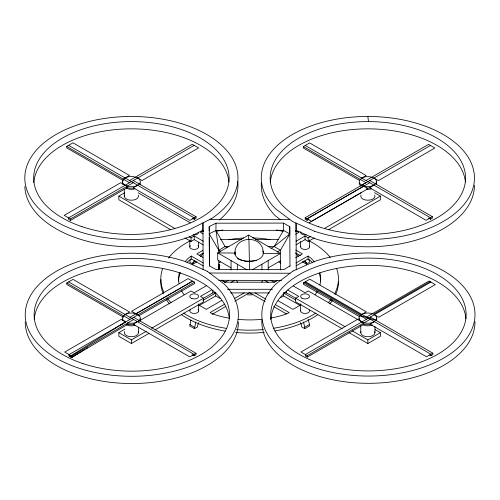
<?xml version="1.0" encoding="UTF-8"?>
<svg xmlns="http://www.w3.org/2000/svg" width="500" height="500" viewBox="0 0 500 500"><rect width="100%" height="100%" fill="white"/><g stroke="black" fill="none" stroke-linecap="round" stroke-linejoin="round"><path stroke-width="0.75" d="M263.256 253.431C263.825 234.688 234.55 234.881 234.894 253.344A14.212 10.925 0.4 0 0 235.044 254.769M234.956 252.894L234.963 253.506L235.194 251.831M262.762 250.944A14.212 8.206 0 0 1 263.312 253.062L262.887 255.194A14.212 8.206 0 0 1 253.012 261.087L245.656 261.219L239.225 259.581M198.85 322.638L197.656 325.4L197.656 326.85L194.513 328.663L189.8 325.944L190.912 320.012M194.513 328.663L195.806 321.987M295.669 231.838L296.056 230.331L296.056 223.081L296.262 269.85M248.931 239.2L249.587 269.794M190.287 259.45L189.8 262.3L192.944 264.113L196.981 261.781M270.975 248.438L274.206 246.575L283.494 230.331L283.494 223.081L215.963 223.194L209.225 226.556L209.225 230.906M192.944 264.113L192.944 262.663L194.875 260.431M200.55 256.594L203.45 253.244M429.594 354.913L430.944 355.688L432.819 354.606L432.819 353.156L426.544 356.775L370.025 324.144L374.419 321.606L376.538 319.25A8.881 5.125 0 0 0 375.35 315.381L374.369 314.713L378.769 317.25L435.288 284.613L429.012 280.988L366.531 317.056M267.962 246.575L274.206 246.575L289.775 233.956L289.775 226.706L283.494 223.081M139.219 320.481L133.231 324.275L189.756 356.912L196.038 353.288L196.038 354.738L194.156 355.825L192.138 354.656M137.681 185.25L139.981 182.95A8.881 5.125 0 0 0 137.681 177.994L133.7 176.669A8.881 5.125 0 0 0 125.119 177.994L122.819 180.294A8.881 5.125 0 0 0 125.119 185.25L129.1 186.575A8.881 5.125 0 0 0 137.681 185.25L133.281 187.787L189.806 220.419L196.088 216.794L196.088 218.244L194.206 219.331L192.188 218.162M203.281 263.012L191.206 256.038L188.094 258.381A71.056 41.025 0 0 0 185.406 261.344M191.206 256.038L191.206 258.938L188.094 261.281A71.056 41.025 0 0 0 186.975 262.444M361.763 178.1L359.531 180.331A8.631 4.981 0 0 0 361.763 185.144L365.631 186.431A8.631 4.981 0 0 0 373.969 185.144L376.2 182.913A8.631 4.981 0 0 0 373.969 178.1L370.1 176.806A8.631 4.981 0 0 0 361.763 178.1L366.156 175.562L309.637 142.925L303.356 146.55L303.356 148L359.544 180.444M78.125 353.194L71.625 357.469L69.069 356.05L69.069 354.6L194.587 282.144L194.587 283.594L138.713 315.819M120.388 325.387L125.594 321.969L121.194 319.431L64.675 352.062L71.625 356.019L133.694 319.469M70.987 355.675L125.594 321.969L123.312 320.262A8.881 5.125 0 0 1 123.088 316.337L125.763 314.181L127.731 313.475A8.881 5.125 0 0 1 134.525 313.344L138.262 314.887A8.881 5.125 0 0 1 139.713 319.944L138.625 321.125L135.069 322.812A8.881 5.125 0 0 1 128.275 322.944L127.881 322.825L127.881 324.275L71.625 357.469L69.069 354.6M84.781 349.344L71.625 357.469L71.625 356.019M86.1 348.537L87.413 347.725M290.019 265.944L283.806 269.613L215.825 269.4L209.438 265.837L209.225 226.556M309.062 219.106L307.044 220.269L305.181 219.194L305.181 217.744L365.981 182.706L303.356 146.55M66.712 146.45L72.994 142.825L129.512 175.456L123.238 179.081L123.238 180.512L66.712 147.875L66.712 146.45L129.512 182.706M129.512 180.531L192.319 144.275L198.6 147.9L142.075 180.531L137.681 177.994M194.206 145.363L68.594 217.881L68.594 219.331L70.481 220.419L127 187.787L127 186.337L120.725 182.706L64.2 215.344L70.481 218.969L133.281 182.706M170.138 229.369L118.837 199.75L118.837 196.125L124.787 192.688M123.581 317.256L66.762 284.45L66.762 283L73.044 279.375L129.569 312.006L125.169 314.544M189.037 236.656L191.062 237.825L194.206 236.012L203.256 241.238M202.994 230.931L200.481 232.387L203.069 233.881M184.988 237.944L191.062 241.45L194.206 239.638L203.256 244.862M202.925 250.369L196.869 253.869L202.925 257.362M199.225 255.406L203.263 253.075M192.944 262.663L195.637 261.106M218.775 252.5L218.775 250.2L225.056 246.575L228.956 246.575M252.219 269.831L280.487 253.506L248.575 235.081L217.719 252.894L217.719 260.15L231.062 267.856M219.075 262.8L220.419 262.025M365.981 180.531L428.606 144.375L434.888 148L378.363 180.637L373.969 178.1M129.925 317.294L192.506 281.163L188.113 278.619L131.588 311.256L135.981 313.794M361.763 185.144L430.487 145.463M305.181 217.744L307.044 218.819L369.75 182.706M373.969 185.144L369.569 187.681L426.094 220.319L432.375 216.688L432.375 218.137L430.487 219.225L428.475 218.062M148.95 333.394L131.4 343.525L118.837 336.275L118.837 332.65L124.913 329.137M139.762 320.569L191.062 290.95L194.206 292.762L206.488 285.669M309.137 222.775L361.112 192.769M295.544 234.25L298.781 232.387L295.637 230.569M211.475 290.038L200.481 296.388L203.625 298.2L203.625 301.825L155.025 329.888M222.544 280.75L225.056 282.2L228.294 280.331M277.25 252.062L280.487 250.2L289.775 233.956L283.494 230.331L215.963 230.444L209.225 233.806L218.775 250.2L220.756 251.344M296.006 241.238L305.062 236.012L308.2 237.825L310.9 236.262M118.837 332.65L131.4 339.9L146.25 331.325M151.65 328.206L212.769 292.919L215.875 292.919M231.137 282.319L234.513 280.369M296.006 244.862L305.062 239.638L308.2 241.45L314.275 237.944M325.075 228.081L380.425 196.125L380.425 199.75L328.45 229.756M202.925 300.419L215.712 293.038L215.712 295.938L198.888 305.65M268.2 267.856L280.487 260.763M221.769 300.419L206.287 309.35L198.212 304.694M295.669 257.75L302.394 253.869L295.669 249.981M224.806 304.1L210.05 312.619L214.106 314.419A71.056 41.025 0 0 0 228.925 318.131M234.2 298.675L244.262 292.869M295.981 263.012L308.056 256.038L311.169 258.381A71.056 41.025 0 0 1 314.35 261.95M212.062 314.363L225.481 306.613M234.875 301.188L249.631 292.669L265.062 301.575M295.981 265.912L308.056 258.938L308.056 256.038M277.344 280.387L274.206 282.2L225.056 282.2L222.456 280.681M302.281 261.781L306.319 264.113L309.462 262.3L308.975 259.45M360.025 316.931L303.506 284.294L303.506 282.844L309.794 279.212L366.312 311.85L361.919 314.387L305.394 281.756M280.863 297.494L283.556 295.938L300.375 305.65M342.212 328.719L295.637 301.825L295.637 298.2L298.781 296.388L287.787 290.038M301.05 304.694L292.975 309.35L278.169 300.806M300.413 322.638L301.613 325.4L301.613 326.85L304.75 328.663L304.75 327.212L309.462 324.494L308.169 319.269M304.75 328.663L309.462 325.944L309.462 324.494M430.944 355.688L430.944 354.237L362.137 314.519L360.256 315.606L375.887 320.281M357.475 319.387L300.95 352.025L307.231 355.65L370.3 319.237M430.062 281.594L373.537 314.231L371.956 313.594A8.881 5.125 0 0 0 363.088 313.819L362.137 314.519M430.894 282.075L305.344 354.562L305.344 356.012L307.231 357.1L363.756 324.462L363.756 323.013L308.2 290.95L305.062 292.762L293.419 286.044M352.337 330.938L367.863 339.9L380.425 332.65L380.425 336.275L367.863 343.525L348.963 332.612M307.044 218.819L363.65 186.231L367.962 188.725L311.438 221.356L307.044 218.819L307.044 220.269M277.406 280.419L274.206 282.2L270.975 280.331M234.894 253.344A14.212 8.206 0 0 0 245.656 261.163L249.344 261.406L256.413 260.456M252.231 294.831L247.519 294.925M69.069 356.05L70.344 356.037L70.344 356.763L70.987 356.75L70.987 357.125M209.681 219.562L289.775 219.456M220.531 239.481L241.481 239.481M255.45 239.481L278.731 239.481M218.775 264.325L219.662 264.325L219.662 268.619L218.775 268.619M218.775 264.55L219.662 264.55M218.775 264.725L219.662 264.725M218.775 265.144L219.662 265.144M218.775 265.369L219.662 265.369M218.775 266.038L219.662 266.038M218.775 266.2L219.662 266.2M218.775 266.325L219.662 266.325M218.775 266.531L219.662 266.531M218.775 267.306L219.662 267.306M218.775 267.506L219.662 267.506M218.775 268.456L219.662 268.456M227.512 289.294L272.525 289.294M230.619 292.919L269.419 292.919M283.387 292.919L286.494 292.919L295.544 298.144M209.544 273.025L290.087 273.238M218.837 280.3L281.569 280.469M234.95 253.062L217.719 252.894L247.044 269.831M263.256 253.337L280.487 253.506M127.881 324.275L128.275 324.394A8.881 5.125 0 0 0 134.35 324.431M296.056 230.331L314.575 238.538A106.581 61.537 0 0 0 474.45 185.25M369.75 180.531L432.375 216.688M305.238 145.463L430.487 217.775L430.487 219.225M374.475 192.688L380.425 196.125M295.669 252.881L300.375 255.6M303.631 261.106L306.319 262.663L306.319 264.113M274.206 246.575L280.487 250.2L280.487 269.931M278.844 262.025L280.863 263.188M370.3 317.056L432.819 353.156M133.281 180.531L196.088 216.794M68.594 145.363L194.206 217.881L194.206 219.331M304.562 282.231L361.087 314.869L359.981 315.781A8.881 5.125 0 0 0 361.869 321.925L365.95 323.15A8.881 5.125 0 0 0 374.419 321.606M303.506 282.844L366.531 319.237M362.137 321.775L364.019 322.863M138.15 192.769L190.125 222.775M203.4 230.444L202.95 230.181L190.012 236.644A106.581 61.537 0 0 1 81.85 239.725A106.581 61.537 0 0 1 24.844 186.569M375.025 329.531L380.425 332.65M227.037 247.719L225.056 246.575L215.963 230.444L215.963 223.194M118.837 196.125L174.862 228.469M264.756 280.369L268.131 282.319M295.637 298.2L344.913 326.65M295.669 300.031L283.556 293.038L283.556 295.938M255 292.869L265.731 299.062M275.794 304.875L289.212 312.619L285.156 314.419A71.056 41.025 0 0 1 271.106 317.994M191.206 258.938L203.281 265.912M273.781 306.613L286.531 313.975M215.712 295.938L220.419 298.656M189.8 324.494L194.513 327.212M133.694 317.294L196.038 353.288M68.644 281.913L194.156 354.375L194.156 355.825M66.762 283L129.925 319.469M237.494 258.581L238.65 259.25M194.587 282.144L192.725 281.062L136.175 313.681L138.038 314.762M221.762 280.219L225.056 282.2M280.506 219.731L275.562 216.012A106.581 61.537 0 0 1 261.356 182.963M308.056 258.938L311.169 261.281A71.056 41.025 0 0 1 312.288 262.444M304.869 260.988L306.319 262.663M295.812 253.244L298.712 256.594M203.344 231.619L202.95 230.181L202.95 222.931L203.125 269.731M303.456 321.987L304.75 327.212M215.963 230.444L218.775 250.2M367.863 116.463L368.481 121.587M248.575 235.081L248.688 238.9M289.775 226.706L289.975 266.275M209.25 237.656L209.4 266.156M374.969 326.431L374.969 332.65M367.863 339.9L367.863 343.525M360.756 325.656L360.756 332.65M309.5 240.019L309.5 246.887M308.2 237.825L308.2 241.45M307.231 355.65L307.231 357.1M305.062 236.012L305.062 239.638M300.619 241.45L300.619 246.887M300.619 303.9L300.619 310.894M286.494 291.469L286.494 292.919M268.2 260.6L268.2 270.031M261.919 264.225L261.919 270.031M237.344 264.225L237.344 270.031M231.062 260.6L231.062 270.031M218.775 260.169L218.775 269.931M212.769 290.744L212.769 292.919M198.644 242.225L198.644 246.887M198.644 303.9L198.644 310.894M194.206 236.012L194.206 239.638M191.062 237.825L191.062 241.45M189.762 240.019L189.762 246.887M138.506 327.206L138.506 332.65M131.4 339.9L131.4 343.525M127.537 323.019L127.537 324.469M124.294 189.131L124.294 196.125M70.481 218.969L70.481 220.419M198.05 245.606A4.444 2.562 0 0 1 194.206 249.45A4.444 2.562 0 0 1 190.356 245.606M198.05 309.613A4.444 2.562 0 0 1 194.206 313.456A4.444 2.562 0 0 1 190.356 309.613M309.35 246.225A4.444 2.562 0 0 1 305.062 249.45A4.444 2.562 0 0 1 300.769 246.225M309.35 310.225A4.444 2.562 0 0 1 305.062 313.456A4.444 2.562 0 0 1 300.769 310.225M306.212 234.862A4.444 2.562 0 0 1 300.769 231.719M198.644 232.387A4.444 2.562 0 0 1 193.056 234.862M374.731 195.062A7.106 4.1 0 0 1 367.863 200.225A7.106 4.1 0 0 1 361 195.062M138.262 195.062A7.106 4.1 0 0 1 131.4 200.225A7.106 4.1 0 0 1 124.537 195.062M138.262 331.587A7.106 4.1 0 0 1 131.4 336.75A7.106 4.1 0 0 1 124.537 331.587M374.731 331.587A7.106 4.1 0 0 1 367.863 336.75A7.106 4.1 0 0 1 361 331.587M134.95 188.8A7.106 4.1 0 0 1 126.375 188.15M372.431 324.913A7.106 4.1 0 0 1 362.837 324.669M371.419 188.8A7.106 4.1 0 0 1 366.631 189.288M376.2 181.781A8.631 4.981 0 0 1 376.2 184.363M370.1 187.881A8.631 4.981 0 0 1 366.362 187.975M361.256 186.275A8.631 4.981 0 0 1 359.237 183.069M140.281 183.069A8.881 5.125 0 0 1 139.981 184.4M133.7 188.025A8.881 5.125 0 0 1 126.956 187.512M122.819 184.4A8.881 5.125 0 0 1 122.819 181.744M140.162 318.756A8.881 5.125 0 0 1 139.713 321.394M122.638 320.431A8.881 5.125 0 0 1 122.556 319.094M370.544 324.481A8.881 5.125 0 0 1 363.769 324.144M358.994 319.825A8.881 5.125 0 0 1 359.194 318.488M376.331 318.05A8.881 5.125 0 0 1 376.538 320.7M270.262 182.694A97.7 56.406 0 0 1 367.206 128.844A97.7 56.406 0 0 1 465.394 181.931M475 321.775A106.581 61.537 0 0 1 367.1 383.306A106.581 61.537 0 0 1 261.869 320.25M270.794 319.575A97.7 56.406 0 0 1 367.781 265.369A97.7 56.406 0 0 1 465.988 318.837M238.394 322.006A106.581 61.537 0 0 1 131.812 383.537A106.581 61.537 0 0 1 25.225 322.006M34.244 319.069A97.7 56.406 0 0 1 131.169 265.6A97.7 56.406 0 0 1 229.3 318.331M237.8 181.637A106.581 61.537 0 0 1 219.325 220.031M33.806 182.619A97.7 56.406 0 0 1 130.863 128.844A97.7 56.406 0 0 1 228.938 182M134.95 325.325A7.106 4.1 0 0 1 126.375 324.669M336.613 268.506A88.819 51.281 0 0 1 334.462 294.081M331.238 299.137A88.819 51.281 0 0 1 328.225 302.781M315.887 313.038A88.819 51.281 0 0 1 273.387 328.3M263.538 329.538A88.819 51.281 0 0 1 236.494 329.606M226.644 328.425A88.819 51.281 0 0 1 183.375 313.038M171.038 302.781A88.819 51.281 0 0 1 167.575 298.512M163.837 292.162A88.819 51.281 0 0 1 162.656 268.506M168.5 258.025A88.819 51.281 0 0 1 190.05 240.863M216.012 231.425A88.819 51.281 0 0 1 222.819 230.006M276.444 230.006A88.819 51.281 0 0 1 283.25 231.425M309.212 240.863A88.819 51.281 0 0 1 330.281 257.413M338.45 281.794A88.819 51.281 0 0 1 335.744 294.35M332.556 300.163A88.819 51.281 0 0 1 329.787 303.881M317.875 314.613A88.819 51.281 0 0 1 274.919 330.95M264.306 332.362A88.819 51.281 0 0 1 235.725 332.438M225.113 331.075A88.819 51.281 0 0 1 181.388 314.613M169.475 303.881A88.819 51.281 0 0 1 166.294 299.531M163.212 293.631A88.819 51.281 0 0 1 160.894 279.569M262.5 280.881A13.325 7.694 0 0 1 261.706 282.144M237.556 282.144A13.325 7.694 0 0 1 236.762 280.881M317.288 291.431A71.056 41.025 0 0 1 315.275 294.587M261.988 319.288A71.056 41.025 0 0 1 238.044 319.363M183.988 294.587A71.056 41.025 0 0 1 181.631 290.788M179.025 283.481A71.056 41.025 0 0 1 179.369 272.769M228.925 239.65A71.056 41.025 0 0 1 243.456 238.025M252.712 237.906A71.056 41.025 0 0 1 270.338 239.65M319.894 272.769A71.056 41.025 0 0 1 319.894 285.006M178.588 281.031A71.056 41.025 0 0 1 180.362 272.65M319.188 273.4A71.056 41.025 0 0 1 320.675 281.031M293.05 271.012L276.112 283.756A106.581 61.537 0 0 0 349.913 375.119A106.581 61.537 0 0 0 473.381 303.837A106.581 61.537 0 0 0 315.125 261.231L293.05 271.012M211.05 218.881L190.012 229.387A106.581 61.537 0 0 1 25.95 186.944A106.581 61.537 0 0 1 161.919 119.038A106.581 61.537 0 0 1 211.05 218.881M314.575 231.287L292.5 221.506L275.562 208.762A106.581 61.537 0 0 1 349.356 117.394A106.581 61.537 0 0 1 472.825 188.681A106.581 61.537 0 0 1 314.575 231.287M207.175 271.244L185.1 261.462A106.581 61.537 0 0 0 26.844 304.069A106.581 61.537 0 0 0 150.319 375.35A106.581 61.537 0 0 0 224.112 283.988L207.175 271.244M191.981 298.606A4.444 2.562 0 0 0 198.644 296.388A4.444 2.562 0 0 0 191.981 294.169A4.444 2.562 0 0 0 191.981 298.606M301.919 298.2A4.444 2.562 0 0 0 309.35 297.05A4.444 2.562 0 0 0 303.913 293.913A4.444 2.562 0 0 0 301.919 298.2M318.481 226.663A97.7 56.406 0 0 0 465.562 178.35A97.7 56.406 0 0 0 319.55 128.969A97.7 56.406 0 0 0 318.481 226.663M319.569 363.369A97.7 56.406 0 0 0 466.119 314.519A97.7 56.406 0 0 0 319.569 265.669A97.7 56.406 0 0 0 319.569 363.369M82.963 363.6A97.7 56.406 0 0 0 229.513 314.75A97.7 56.406 0 0 0 82.963 265.906A97.7 56.406 0 0 0 82.963 363.6M81.906 226.631A97.7 56.406 0 0 0 229.094 178.425A97.7 56.406 0 0 0 83.194 128.931A97.7 56.406 0 0 0 81.906 226.631"/></g></svg>
